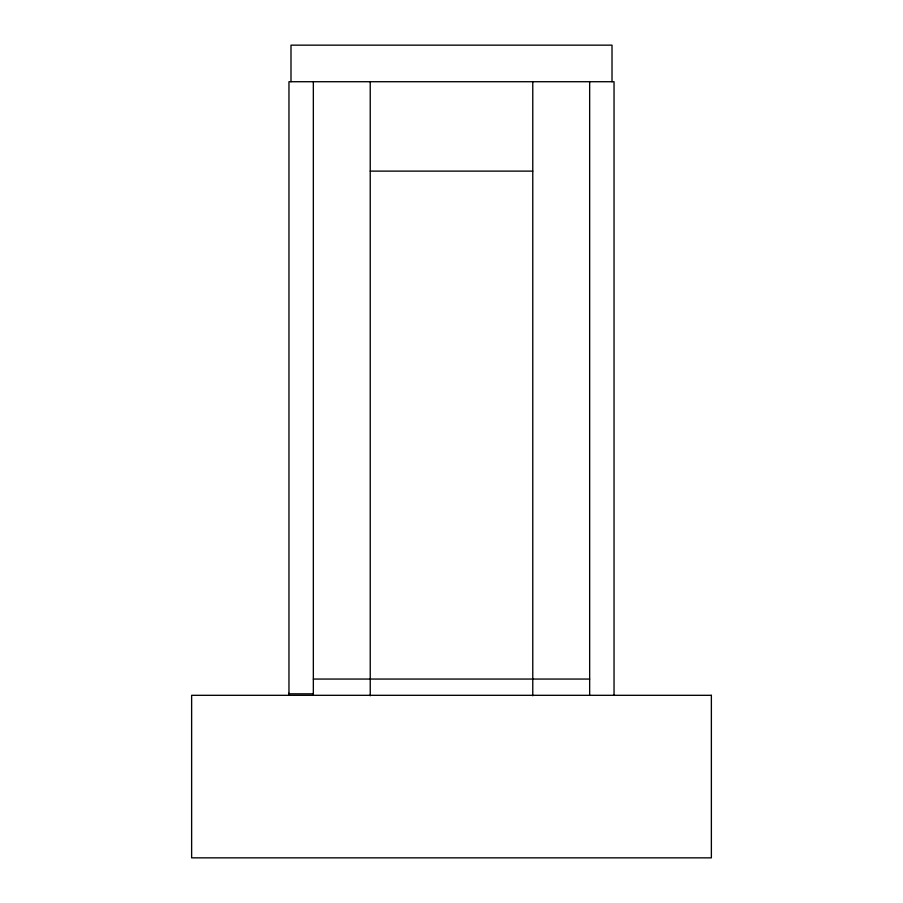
<?xml version="1.0" encoding="UTF-8"?>
<svg xmlns="http://www.w3.org/2000/svg" width="903" height="903" viewBox="0 0 903 903"><rect width="100%" height="100%" fill="white"/><g stroke="black" fill="none" stroke-linecap="round" stroke-linejoin="round"><path stroke-width="1.35" d="M288.96 693.244L288.96 693.831L313.341 693.831L313.341 693.244M370.23 171.118L532.77 171.118M313.341 679.056L589.659 679.056M614.04 695.423L614.04 81.722L288.96 81.722L288.96 695.423M612.008 81.722L612.008 45.15L290.992 45.15L290.992 81.722M589.659 81.722L589.659 695.31M532.77 81.722L532.77 695.773M370.23 81.722L370.23 695.773M313.341 81.722L313.341 695.31M711.372 695.31L191.628 695.31L191.628 857.85L711.372 857.85L711.372 695.31"/></g></svg>
